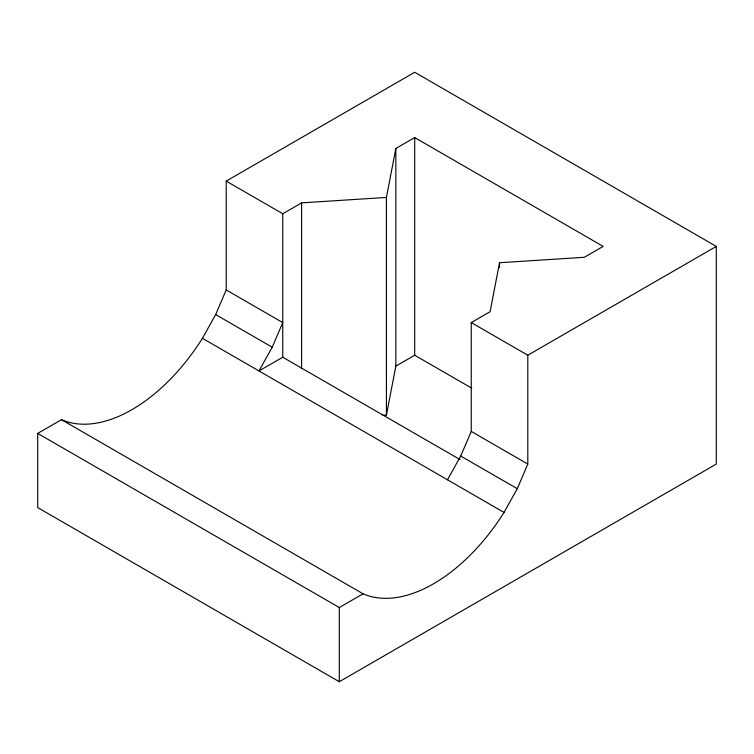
<?xml version="1.0" encoding="UTF-8"?>
<svg xmlns="http://www.w3.org/2000/svg" width="754" height="754" viewBox="0 0 754 754"><rect width="100%" height="100%" fill="white"/><g stroke="black" fill="none" stroke-linecap="round" stroke-linejoin="round"><path stroke-width="1.13" d="M382.938 415.313L386.425 415.096L386.425 197.425L395.85 148.453L414.7 137.577L603.2 246.407L584.35 257.284L499.525 262.731L490.1 311.704L471.25 322.58L471.25 431.411L460.722 456.057L447.48 479.78M386.425 415.096L395.85 366.114L395.85 148.453M215.672 314.578L226.2 289.932L226.2 181.101L414.7 72.28L716.3 246.407L716.3 464.068L339.3 681.72L37.7 507.593L37.7 433.409L61.47 419.686A151.064 87.219 -60 0 0 202.43 338.301L215.672 314.578L272.222 347.226L258.98 370.949L282.75 357.226L460.044 459.582M272.222 347.226L282.75 322.589L226.2 289.932M37.7 433.409L339.3 607.536L363.07 593.813A151.064 87.219 -60 0 0 504.03 512.428L517.272 488.705L527.8 464.068L527.8 355.228L716.3 246.407M226.2 181.101L282.75 213.75L301.6 202.873L386.425 197.425M395.85 366.114L414.7 355.238L471.759 388.178M471.25 322.58L527.8 355.228M471.25 431.411L527.8 464.068M460.722 456.057L517.272 488.705M202.43 338.301L504.03 512.428M61.47 419.686L363.07 593.813M499.525 262.731L499.525 267.434M414.7 137.577L414.7 355.238M339.3 607.536L339.3 681.72M301.6 202.873L301.6 368.763M282.75 213.75L282.75 357.226"/></g></svg>
